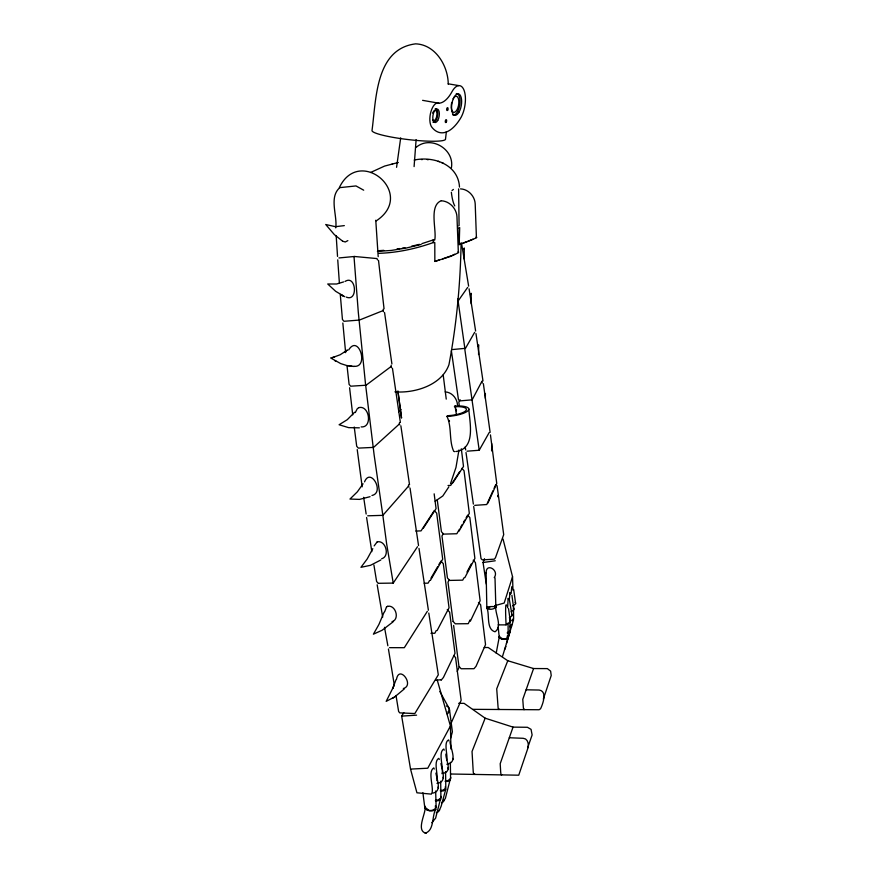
<?xml version="1.0" encoding="UTF-8"?>
<svg xmlns="http://www.w3.org/2000/svg" width="877" height="877" viewBox="0 0 877 877"><rect width="100%" height="100%" fill="white"/><g stroke="black" fill="none" stroke-linecap="round" stroke-linejoin="round"><path stroke-width="1.32" d="M491.745 443.652L491.613 450.899M499.353 636.549L496.196 653.135M485.354 398.311L485.387 393.477L484.652 394.716M441.372 200.789C449.605 201.173 456.544 208.583 456.961 216.718L458.353 252.762L451.008 256.27L434.849 261.456L434.795 242.589L433.172 242.567L433.106 239.98L434.74 239.991C436.856 230.322 428.689 205.963 441.032 200.8M464.284 259.154L464.251 247.994L463.429 249.539M489.158 432.602L479.215 450.241L467.002 451.195M461.094 242.786C460.425 283.655 456.577 324.501 448.958 364.668C441.745 385.135 414.953 393.422 394.924 391.833M451.381 350.811L458.452 399.616L459.811 400.91L472.144 399.835L482.01 381.166M471.179 303.749L471.234 293.346L470.445 294.771M486.132 572.747L486.834 607.268M478.568 354.593L478.689 344.902L477.932 346.218M414.097 166.586L416.115 139.629M453.628 625.465L458.934 666.312L461.138 668.745L473.975 668.712L476.047 666.29L485.54 644.606L480.629 604.768L478.458 602.433M418.537 545.56L410.03 488.061M417.496 546.722L393.225 583.095L386.636 543.839L382.843 515.347L408.441 486.242L408.594 484.795M458.616 188.895L459.077 225.641M428.393 610.206L418.998 548.443M446.382 131.594L445.527 138.939A37.02 4.769 6.7 0 1 408.956 139.662A37.02 4.769 6.7 0 1 372.012 130.487C376.222 99.89 375.192 48.937 415.621 43.85C435.507 44.563 448.18 65.961 448.246 84.236M384.674 611.697L386.45 607.103M391.482 367.66L391.131 365.26M396.47 679.39C399.167 664.185 414.931 685.441 403.332 688.511M354.242 427.022L356.698 446.25L358.309 448.114L373.591 447.391L399.287 424.084L399.463 422.758M396.568 167.321L400.69 137.864M458.967 449.978L455.974 467.463L450.526 483.589M383.479 311.752L383.139 309.307M357.224 449.583L362.179 486.834M349.594 387.755L352.729 414.865M424.863 806.325C427.132 811.357 415.325 830.201 425.63 833.117M441.591 803.014L445.341 798.519L450.504 778.261M439.245 810.458L441.153 806.237L445.724 789.443L445.209 786.866M342.841 323.01L345.637 352.653M431.802 822.714L435.628 818.131L440.868 797.467M425.181 833.15C434.575 830.541 431.692 815.654 435.836 809.208L435.343 806.5M450.361 762.299L450.581 778.688L448.015 780.53L445.264 781.023M450.033 742.095C450.778 749.298 458.167 762.782 446.799 764.251M440.671 781.21L440.923 797.949L438.281 799.89L435.463 800.394M445.889 754.034C445.494 759.942 452.773 770.971 443.641 773.251M435.65 791.021L436.132 807.125C434.718 811.335 426.277 811.894 424.786 807.542L425.005 806.741M440.967 763.439C441.822 769.973 447.643 782.317 436.965 783.347M435.924 773.076C436.845 779.708 442.666 792.183 431.857 793.246C434.159 788.061 427.329 771.617 433.797 767.901L434.247 769.052M435.836 809.208C433.128 812.212 425.871 811.247 424.731 807.114L424.95 806.27M486.888 607.969C489.914 614.185 485.825 629.291 495.056 631.802C502.861 626.299 494.749 613.505 495.812 606.435M509.647 630.98L509.954 632.065L502.488 656.489M513.209 618.866L513.516 619.907L506.435 643.466M494.244 577.625C499.726 569.951 485.365 562.102 486.209 573.328M503.036 539.037L512.541 576.693L504.187 603.047L495.001 605.623M505.886 646.524L504.593 649.736M395.998 679.752L392.71 688.489L393.992 685.354L393.565 686.395M527.614 747.917L532.12 734.959L531.056 729.357L527.417 727.285L513.034 727.121L500.197 763.692L500.679 771.881A4.33 0.91 -89.7 0 0 501.754 774.829M543.312 699.122L551.216 675.52L550.624 671.135L547.369 668.614L533.578 668.537L522.769 699.353L523.295 706.588A3.738 0.734 89.5 0 0 524.402 709.175M377.483 259.877L376.989 258.572L354.429 256.479L354.078 257.454L358.287 312.124L365.534 384.29L374.117 454.823L382.843 515.347L367.704 515.808M384.104 612.179L378.908 624.479L373.405 634.181L382.032 630.3L393.082 621.848M337.744 259.833L339.399 283.194M364.536 481.857C370.609 466.838 385.014 492.622 371.958 495.483M374.161 545.889L377.165 541.865M355.295 412.563L357.268 408.748L358.759 407.641M486.307 584.137L483.052 562.53L484.51 558.693M348.673 349.945C358.627 333.688 369.381 367.781 353.99 366.312M458.671 703.332L464.076 703.354L485.156 718.186L472.034 751.49L473.207 771.387A4.308 0.987 -89.4 0 0 474.632 773.81M484.192 647.533L488.193 647.511L507.772 660.732L496.711 688.84L498.015 706.456A3.727 0.8 89.8 0 0 499.199 709.033M393.093 687.568L386.176 701.359L394.606 697.007L404.319 688.916M450.975 723.536L461.149 700.274L455.558 657.564M492.962 490.791L486.768 504.527L474.676 505.36M494.091 488.303L495.779 484.553L497.095 485.836L503.705 534.652L495.472 557.717L494.321 559.164L482.35 559.899L481.034 558.594L473.69 506.446M487.93 503.058L496.755 483.479L490.462 434.904M457.202 671.387L459.395 666.641M436.033 680.168L441.35 679.708M470.017 619.995L468.252 623.69L455.306 623.821L453.102 621.42M470.346 621.223L480.125 600.767L475.4 562.541L473.218 560.206M372.802 548.662L367.211 558.945L360.951 567.32L370.489 565.314L380.815 559.986M497.588 496.579L498.213 495.308L498.235 496.952M437.119 630.563L449.046 607.761L443.291 563.67L440.901 561.105M464.843 577.669L474.895 558.452L469.831 517.518L467.627 515.183L466.115 517.781M436.264 630.508L434.817 633.271L430.958 633.304M463.933 577.855L462.727 580.157L449.671 580.41L447.445 578.009L441.964 535.968L443.323 533.698M466.97 572.078L471.212 564.01M437.272 680.146L450.427 726.003L427.757 768.219L410.535 769.096L401.677 716.125L403.815 712.628M339.344 187.601C359.515 145.143 416.926 194.047 376.244 220.861M448.86 486.856L442.808 495.976L435.156 501.227M449.221 579.883L447.983 582.185L453.091 621.398M450.657 738.248L452.389 731.835L449.539 710.019M430.399 580.41L442.699 559.186L436.68 513.155L434.279 510.589L421.037 530.892L415.786 531.045M458.967 531.21L469.316 513.352L464.032 470.686L461.817 468.362M429.631 580.475L428.075 583.161L424.172 583.238M430.958 578.195L437.59 566.805M438.917 564.525L440.243 562.245M459.482 529.182L456.829 533.742L443.663 534.115L441.416 531.714L437.25 499.824M460.809 526.902L462.135 524.621M463.462 522.341L464.788 520.061M460.535 188.884C468.296 189.18 474.852 196.229 475.202 203.892L476.43 237.886L459.197 244.617L459.12 228.097L457.75 228.141L457.706 225.685M460.184 399.791L458.814 402.094L459.329 405.865M508.068 623.087L508.211 637.261L505.481 638.873L502.017 638.982M474.643 332.339L464.832 349.463L479.215 450.241M509.954 622.067L510.041 631.012L507.344 632.591M513.483 605.053L513.604 618.877L511.96 620.127M452.017 190.539L453.398 189.432M363.045 483.797L357.367 491.822L349.978 499.046L359.493 499.397L370.072 496.689M499.572 636.581L499.265 637.568C501.315 639.519 505.24 639.848 507.827 638.785L507.235 636.636M427.329 611.335L404.308 647.697L389.509 647.664M499.528 636.22L499.539 637.743L502.006 638.982M459.592 471.771L450.69 485.409L448.037 485.507M423.383 528.097L436.077 508.605L434.159 493.839M452.85 482.843L463.505 466.476L461.324 448.794M509.954 632.065L507.301 633.117M513.516 619.907L511.894 620.861M452.389 349.561L464.854 348.377L458.09 301.019L467.66 287.393M443.06 802.006L444.475 800.23M436.264 812.88L438.588 811.291M438.248 811.729L439.662 809.931M440.835 799.199L438.215 800.778L435.441 800.723M445.724 789.443L443.148 790.977L440.397 790.922M450.482 779.916L447.95 781.407L445.242 781.352M398.618 411.817L401.096 409.395M354.604 412.256L347.27 419.688L339.114 424.742L348.629 427.647L359.373 427.833M441.131 680.168L443.411 677.493L454.999 653.299L449.627 612.157L447.259 609.581M459.691 227.549L459.197 244.617M347.38 349.956L344.299 352.39M345.034 281.462C356.183 274.161 358.364 302.269 346.294 297.106M347.862 240.627L345.286 241.975L342.808 241.263M347.051 350.329L340.112 354.779L332.613 357.542L334.532 357.016M390.945 366.63L366.049 385.233L350.679 386.198L349.101 384.4L347.007 365.643M386.516 607.059L387.678 606.292M393.433 621.157C399.528 617.287 395.034 604.779 387.755 606.281M392.523 698.311L394.606 697.007M416.279 147.237C430.673 135.014 454.659 149.09 451.425 167.65M370.543 172.495L384.619 166.071L398.333 162.475M434.849 261.456L439.07 259.987M452.466 255.284L454.582 254.275M472.911 239.289L468.329 241.274M510.173 626.156L511.839 624.413M509.318 617.836L512.124 615.72L509.384 599.758M511.138 611.795L513.911 609.723L511.894 595.253M512.924 605.875L515.665 603.836L513.67 589.497M343.587 281.923L336.636 283.995L327.735 283.995L335.661 291.317L344.76 296.7M451.523 255.678L442.71 258.879M382.942 310.666L359.427 320.061L343.981 321.289L342.436 319.469L340.331 295.045M467.288 241.657L462.946 243.181M434.093 242.26C416.312 248.706 397.61 252.719 378.678 253.343M421.936 243.631L433.994 239.684M459.603 244.234L461.817 243.554M344.321 225.619L335.474 226.683L325.729 224.501L334.312 234.576L342.567 241.142M358.825 407.619C369.557 404.9 372.714 428.009 361.149 426.902M510.107 626.902L511.466 626.364L511.444 624.862M411.532 246.24L419.414 244.343M421.113 244.464L406.161 248.07L391.164 250.449L377.406 251.381M377.231 541.854C385.814 539.87 390.243 556.446 381.659 558.748M392.205 163.846L392.841 163.714M332.767 357.498L330.64 357.948L340.704 363.593L346.623 365.49L354.133 366.498M392.063 621.519L393.214 621.3M455.985 451.534C476.288 448.585 469.59 422.243 468.811 408.934M397.029 248.969L399.671 248.553M402.313 248.136L404.944 247.72M483.052 562.53L495.275 560.765M414.174 160.052C433.468 155.887 458.265 164.427 459.493 187.064M440.418 790.594L443.203 790.089L445.812 788.204L445.571 771.639M338.96 257.948L354.429 256.479M447.413 415.753L451.491 415.391A15.622 4.21 -7.1 0 0 466.06 410.403A15.622 4.21 -7.1 0 0 458.134 406.632L454.374 406.687M446.864 416.465L451.578 416.049A18.022 4.856 -7.1 0 0 468.395 410.293A18.022 4.856 -7.1 0 0 459.23 405.941L454.9 406.007M425.488 833.128L426.222 833.073M378.447 250.712L383.764 250.351M401.677 716.125L416.575 715.15M378.25 583.304L393.225 583.095M498.125 624.873L506.018 624.884M472.977 709.34L539.103 709.734L540.561 708.769C542.523 704.68 547.796 691.339 539.212 690.046L526.123 689.793M427.263 159.636L428.36 159.647M421.475 159.57L422.275 159.592M450.789 774.007L518.745 775.191L528.118 747.522C528.908 743.926 527.702 738.445 523.207 738.302L509.307 737.754M431.407 794.123L416.926 792.797L410.535 769.096M445.198 391.876C452.006 392.304 456.961 398.268 457.509 404.812M348.575 365.873L352.061 366.334M448.235 83.819L458.868 85.617M422.593 100.34L438.949 103.223A36.089 16.279 -81.4 0 0 452.061 91.57A19.108 8.43 -80.5 0 1 464.207 90.682A19.108 8.43 -80.5 0 1 461.094 117.321A53.968 24.117 -81.1 0 1 431.879 127.242A12.947 5.876 -80.4 0 1 430.969 111.554A12.947 5.876 -80.4 0 1 438.949 103.223M476.014 237.152L476.748 237.349M454.757 451.633L453.705 451.337C448.794 440.517 452.028 427.373 447.029 416.454L447.708 415.731L448.048 416.4M507.772 660.732L533.578 668.537M485.156 718.186L513.034 727.121M503.157 639.081L499.649 637.119M458.024 251.896L458.748 252.148M438.182 161.258L439.454 161.719M441.646 162.519L443.071 163.045M428.908 810.392L425.027 807.246M336.253 361.456L334.685 360.579M363.692 190.188L355.996 185.935L339.827 187.634C328.667 197.193 337.546 215.621 335.738 227.877M507.301 635.891L508.211 637.261M454.001 655.843L455.547 657.542M377.735 582.81L376.617 581.495L373.92 565.018M435.398 805.612L436.132 807.125M515.128 602.367L515.643 603.08M513.374 608.221L513.889 608.956M511.587 614.196L512.113 614.941M509.767 620.291L509.811 622.648L506.172 624.347C506.259 629.576 504.549 598.838 506.753 605.864M399.287 424.084L399.769 424.808M366.147 514.01L363.659 497.303M428.798 613.078L438.303 674.83L414.832 713.549L399.737 712.869L398.618 711.444L396.02 695.494M439.826 691.471L449.057 708.265M408.441 486.242L408.934 487.031M392.457 368.285L400.383 422.495M473.35 504.078L466.005 452.532M465.676 449.901L465.205 446.93M475.97 333.578L482.986 380.98M458.09 301.019L457.63 299.035M337.535 256.402L336.187 235.77M482.01 382.295L482.262 382.964M455.634 407.465L455.053 406.007L456.435 414.766M439.289 759.493L438.862 758.342C432.898 761.17 438.763 776.32 436.845 780.683M444.222 750.164L443.795 749.013C437.579 752.521 444.211 768.734 441.942 773.678M449.024 741.054L448.618 739.914C443.093 742.172 448.333 756.5 446.634 760.337M452.74 758.386L453.047 759.581M450.581 777.197L450.767 777.932M447.983 767.671L448.29 768.899M443.115 777.197L443.422 778.447M440.945 796.382L441.12 797.16M438.127 786.943L438.434 788.237M456.106 409.099L456.457 410.864M508.496 599.254L508.123 598.366L507.63 607.783M384.499 627.296L387.864 645.768M449.342 420.434L449.495 421.322M382.701 617.09L377.165 584.784M461.565 243.422L468.636 286.143M388.423 648.991L394.277 684.871M510.425 594.069L509.954 592.523L509.362 599.254M469.074 288.829L475.619 331.035M371.815 551.644L366.597 517.496M512.212 588.335L511.74 586.801L511.17 593.444M409.526 484.685L400.866 425.816M483.37 383.677L490.122 432.372M391.909 363.977L384.565 312.53M508.539 608.616L510.293 621.048M384.06 308.836L378.513 260.359M422.9 792.753L424.731 807.114M443.203 374.961L446.24 399.112M498.202 627.176L499.232 637.206M378.195 256.698L375.773 220.248M495.856 607.136L495.001 577.844M512.541 576.693L512.957 590.133M450.427 726.003L450.975 749.057M509.91 616.959L509.932 619.513M454.757 205.909A16.806 3.87 84.7 0 1 451.359 192.293M494.935 605.568A4.528 2.006 -8.3 0 1 494.639 608.199A4.528 2.006 -8.3 0 1 488.895 609.186A4.528 2.006 -8.3 0 1 487.217 606.895M489.87 607.838A4.528 0.636 -1.5 0 1 487.217 607.048A4.528 0.636 -1.5 0 1 493.554 606.588A4.528 0.636 -1.5 0 1 495.088 607.465M448.892 708.89A5.306 2.379 -8.5 0 1 447.906 711.894M446.393 705.996A5.328 4.528 -33.1 0 1 449.364 709.438A5.328 4.528 -33.1 0 1 447.248 714.021M456.314 93.576A10.842 4.791 -80.5 0 1 459.712 105.306A10.842 4.791 -80.5 0 1 452.576 114.755M435.233 108.704A6.852 3.124 -80.4 0 1 437.524 116.071A6.852 3.124 -80.4 0 1 432.909 122.1M453.102 98.772A8.178 3.618 -80.5 0 1 458.792 100.625A8.178 3.618 -80.5 0 1 454.407 112.333A8.178 3.618 -80.5 0 1 451.71 102.488M433.753 111.116A5.218 2.379 -80.4 0 1 436.899 115.26A5.218 2.379 -80.4 0 1 432.745 120.072M432.646 113.089A5.218 2.379 -80.4 0 1 433.161 111.982M341.394 294.99L340.386 294.464L343.082 295.9L341.394 294.99M401.162 415.15L397.884 390.956L401.545 418.066L401.162 415.15M459.131 111.927A10.842 4.78 -80.5 0 0 459.12 94.135A10.842 4.78 -80.5 0 0 451.556 107.641A10.842 4.78 -80.5 0 0 459.131 111.927M437.766 120.379A6.852 3.113 -80.4 0 0 437.645 109.154A6.852 3.113 -80.4 0 0 432.789 117.781A6.852 3.113 -80.4 0 0 437.766 120.379M447.708 110.085A1.458 0.658 -80.5 0 0 447.687 107.696A1.458 0.658 -80.5 0 0 446.667 109.526A1.458 0.658 -80.5 0 0 447.708 110.085M446.316 122.078A1.458 0.647 -80.2 0 0 446.294 119.7A1.458 0.647 -80.2 0 0 445.275 121.541A1.458 0.647 -80.2 0 0 446.316 122.078"/></g></svg>
